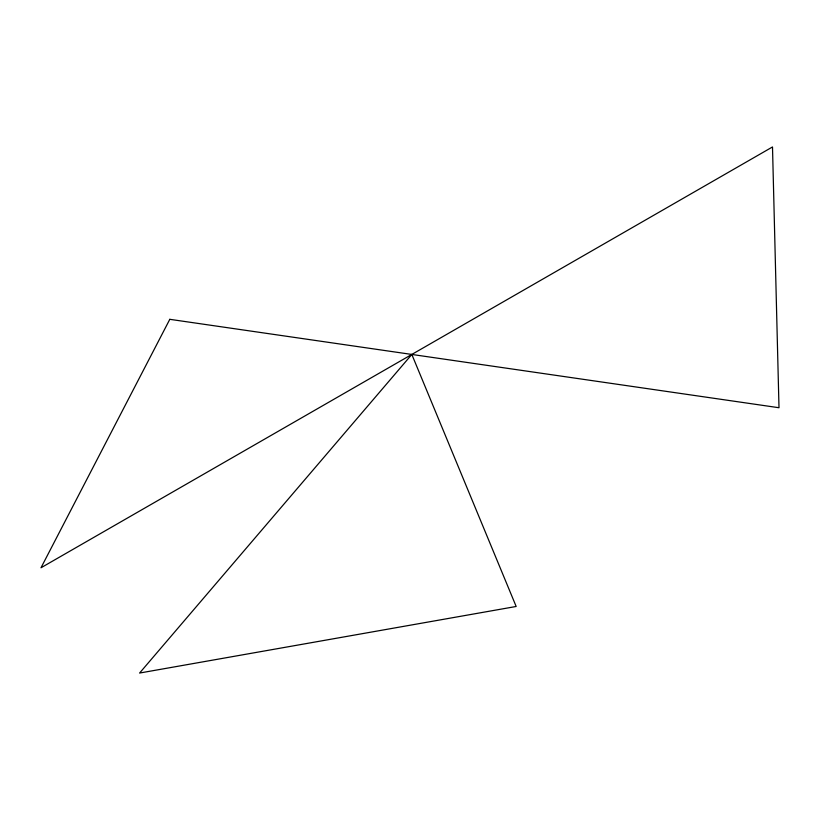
<?xml version="1.0" encoding="UTF-8"?>
<svg xmlns="http://www.w3.org/2000/svg" width="820" height="820" viewBox="0 0 820 820"><rect width="100%" height="100%" fill="white"/><g stroke="black" fill="none" stroke-linecap="round" stroke-linejoin="round"><path stroke-width="1.23" d="M169.801 319.318L41 567.768L772.501 146.954L779 407.735L169.801 319.318M411.824 354.445L139.595 673.046L516.169 606.472L411.824 354.445"/></g></svg>
